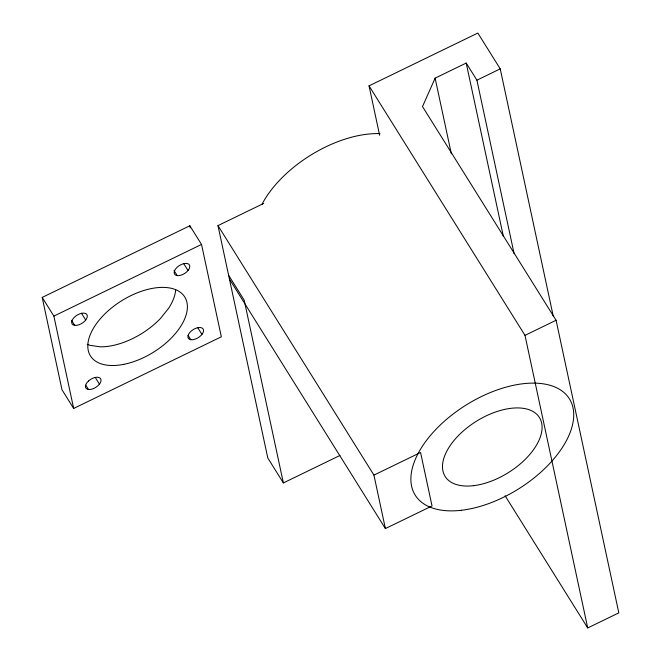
<?xml version="1.0" encoding="UTF-8"?>
<svg xmlns="http://www.w3.org/2000/svg" width="661" height="661" viewBox="0 0 661 661"><rect width="100%" height="100%" fill="white"/><g stroke="black" fill="none" stroke-linecap="round" stroke-linejoin="round"><path stroke-width="0.99" d="M514.118 253.717L476.912 80.179L466.203 63.051L435.12 78.138L422.511 106.578L556.083 320.271L618.812 612.863L587.72 627.95L505.095 495.758M379.637 135.29L369.036 85.856L477.845 33.05L500.228 68.86L553.224 316.057M476.912 80.179L500.228 68.86M42.188 297.417L189.856 225.756L201.531 244.438L221.336 336.796L73.668 408.457L61.994 389.775L42.188 297.417L53.872 316.098L73.668 408.457M339.985 455.454L283.371 482.927L267.804 458.015L217.973 225.608L263.689 203.423M53.872 316.098L201.531 244.438M587.72 627.95L524.999 335.358L556.083 320.271M385.396 528.585L373.936 475.11L420.57 452.488L432.03 505.954L385.396 528.585L229.441 279.082M369.036 85.856L524.999 335.358M217.973 225.608L373.936 475.11M228.615 275.249L244.19 300.16L283.371 482.927M183.766 263.706L188.013 270.506M174.033 270.531L177.214 275.629M197.705 327.608L201.952 334.4M188.112 335.433L190.765 339.68M81.468 313.24L85.715 320.04M71.537 320.271L74.726 325.369M95.209 377.348L99.456 384.14M85.814 385.231L88.467 389.478M466.203 63.051L503.409 236.588M435.12 78.138L451.339 153.806M189.856 225.756L190.285 227.764M175.669 289.609A55.59 30.249 -32 0 1 168.605 308.323L160.516 318.412A55.59 30.249 -32 0 1 100.282 346.827L90.111 345.356A55.59 30.249 -32 0 1 87.235 344.282M261.863 204.522A90.912 49.476 -32 0 1 379.943 133.638M188.211 270.299L186.766 271.853A8.758 4.767 -32 0 1 174.322 273.704A8.758 4.767 -32 0 1 183.659 263.665A8.758 4.767 -32 0 1 188.211 270.299M88.442 381.042L86.996 382.603A8.758 4.767 -32 0 0 91.549 389.23A8.758 4.767 -32 0 0 100.877 379.191A8.758 4.767 -32 0 0 88.442 381.042M190.963 339.737L189.509 339.324A8.758 4.767 -32 0 1 194.004 329.12A8.758 4.767 -32 0 1 203.381 331.748A8.758 4.767 -32 0 1 190.963 339.737M85.69 313.57L84.244 313.165A8.758 4.767 -32 0 0 71.826 321.147A8.758 4.767 -32 0 0 81.196 323.783A8.758 4.767 -32 0 0 85.69 313.57M123.888 364.327A55.59 30.249 -32 0 0 185.915 299.218A55.59 30.249 -32 0 0 103.009 315.801A55.59 30.249 -32 0 0 123.888 364.327M461.312 510.284A90.912 49.476 -32 0 0 573.004 407.82A90.912 49.476 -32 0 0 442.573 422.858A90.912 49.476 -32 0 0 461.312 510.284M473.35 485.695A55.59 30.249 -32 0 0 541.648 423.04A55.59 30.249 -32 0 0 461.89 432.228A55.59 30.249 -32 0 0 473.35 485.695"/></g></svg>
